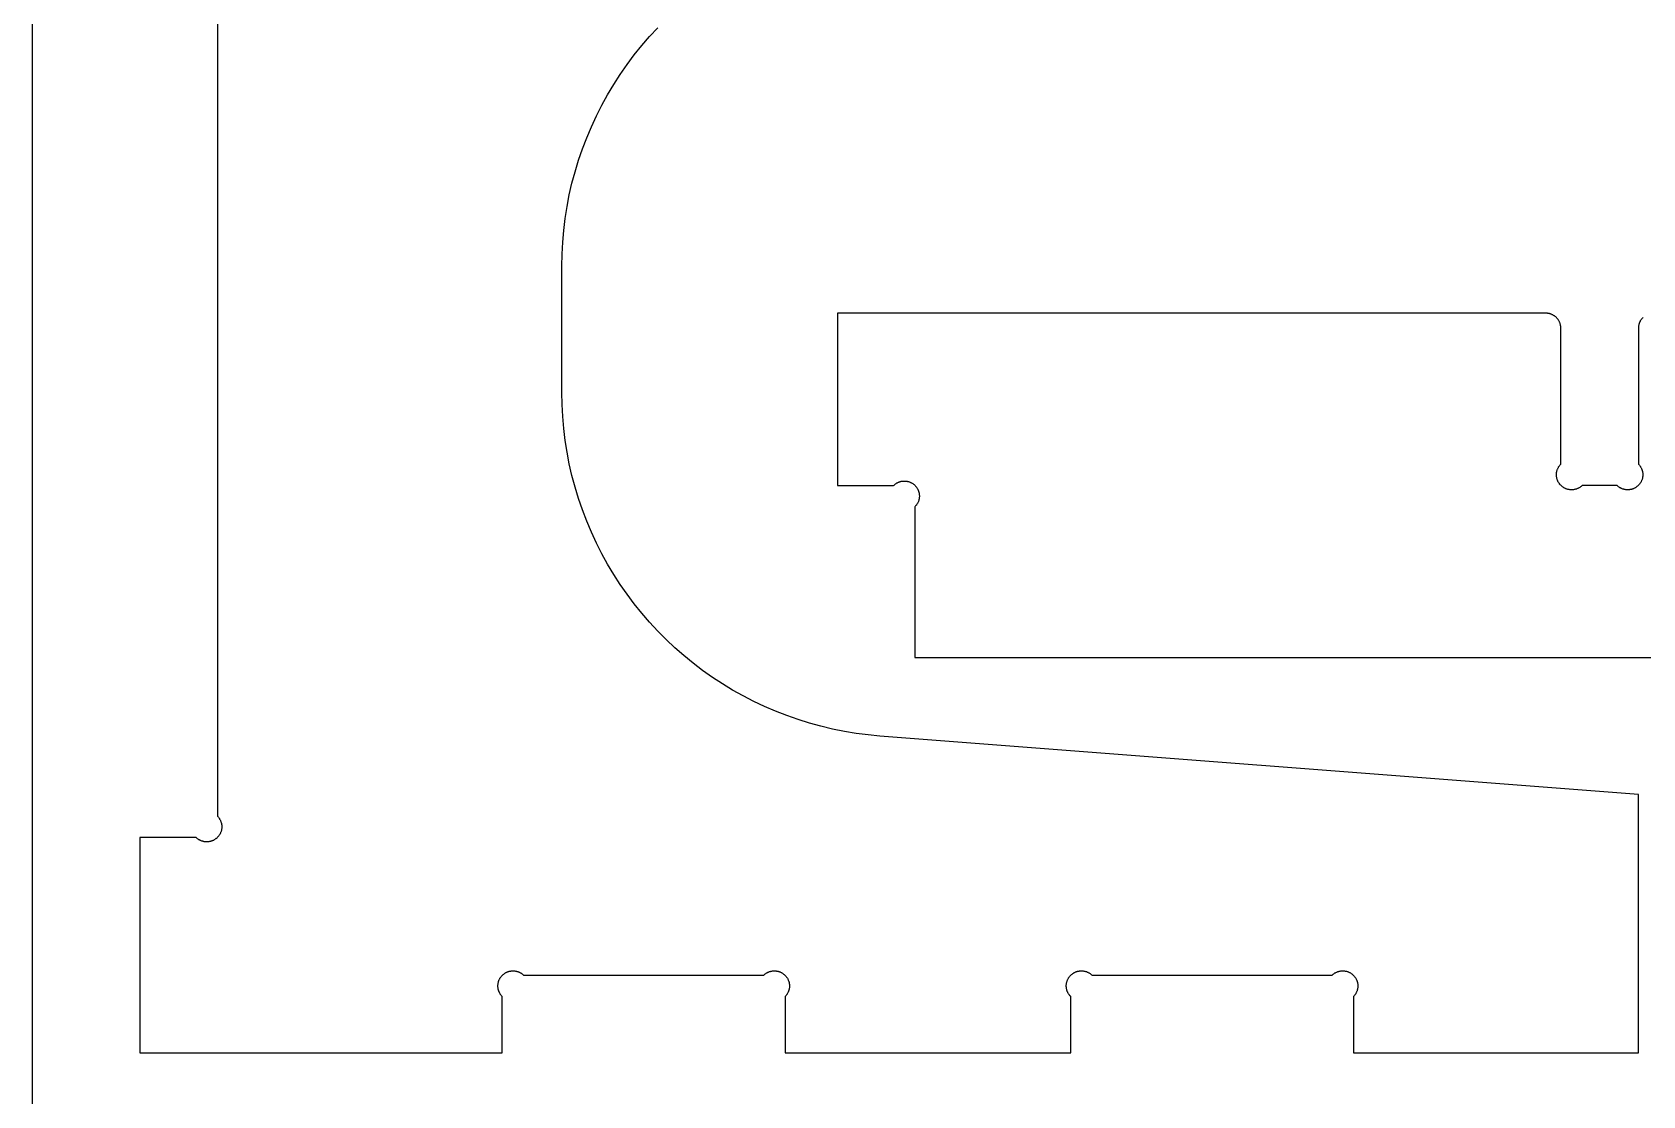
# Model space of a CAD drawing. Header units: millimetres. Extents: x 1594 to 2814, y -1671 to 729.
# Drawn here: x 1593.7 to 1967.7, y 234.4 to 481.4 of the extents above; entities that cross this region are included whole.
import ezdxf

# ---------------------------------------------------------------- set-up
doc = ezdxf.new("R2010")
doc.units = ezdxf.units.MM
doc.header["$MEASUREMENT"] = 0
doc.layers.add('CutOut', color=4, linetype='Continuous', true_color=0x00ffff)
doc.layers.add('frame', color=18, linetype='Continuous', true_color=0x000000)

msp = doc.modelspace()

# ---------------------------------------------------------------- linework, layer by layer
at = {"layer": 'CutOut'}
for p, q in [((1636.68, 525.46), (1636.68, 444.41)), ((1735.23, 478.32), (1737.05, 480.42)), ((1737.05, 480.42), (1738.93, 482.46)), ((1731.82, 473.93), (1733.49, 476.15)), ((1733.49, 476.15), (1735.23, 478.32)), ((1728.73, 469.31), (1730.23, 471.65)), ((1730.23, 471.65), (1731.82, 473.93)), ((1727.3, 466.92), (1728.73, 469.31)), ((1724.7, 462.01), (1725.96, 464.49)), ((1725.96, 464.49), (1727.3, 466.92)), ((1723.53, 459.49), (1724.7, 462.01)), ((1721.46, 454.33), (1722.45, 456.93)), ((1722.45, 456.93), (1723.53, 459.49)), ((1720.56, 451.7), (1721.46, 454.33)), ((1719.03, 446.36), (1719.75, 449.04)), ((1719.75, 449.04), (1720.56, 451.7)), ((1718.41, 443.65), (1719.03, 446.36)), ((1636.68, 444.41), (1636.68, 380.41)), ((1717.88, 440.92), (1718.41, 443.65)), ((1717.11, 435.42), (1717.45, 438.18)), ((1717.45, 438.18), (1717.88, 440.92)), ((1716.87, 432.65), (1717.11, 435.42)), ((1716.73, 429.87), (1716.87, 432.65)), ((1716.68, 427.09), (1716.73, 429.87)), ((1716.68, 397.72), (1716.68, 427.09)), ((1798.68, 416.17), (1780.68, 416.17)), ((1780.68, 416.17), (1780.68, 376.17)), ((1945.18, 416.17), (1798.68, 416.17)), ((1945.3, 416.17), (1945.18, 416.17)), ((1945.42, 416.16), (1945.3, 416.17)), ((1945.54, 416.15), (1945.42, 416.16)), ((1945.66, 416.14), (1945.54, 416.15)), ((1945.77, 416.12), (1945.66, 416.14)), ((1945.89, 416.1), (1945.77, 416.12)), ((1946.01, 416.07), (1945.89, 416.1)), ((1946.12, 416.04), (1946.01, 416.07)), ((1946.24, 416.01), (1946.12, 416.04)), ((1946.35, 415.97), (1946.24, 416.01)), ((1946.46, 415.93), (1946.35, 415.97)), ((1946.57, 415.88), (1946.46, 415.93)), ((1946.68, 415.83), (1946.57, 415.88)), ((1946.79, 415.78), (1946.68, 415.83)), ((1946.89, 415.72), (1946.79, 415.78)), ((1947, 415.66), (1946.89, 415.72)), ((1947.1, 415.6), (1947, 415.66)), ((1947.2, 415.53), (1947.1, 415.6)), ((1947.29, 415.46), (1947.2, 415.53)), ((1947.39, 415.39), (1947.29, 415.46)), ((1947.48, 415.31), (1947.39, 415.39)), ((1947.57, 415.23), (1947.48, 415.31)), ((1947.65, 415.15), (1947.57, 415.23)), ((1947.74, 415.06), (1947.65, 415.15)), ((1947.82, 414.97), (1947.74, 415.06)), ((1947.89, 414.88), (1947.82, 414.97)), ((1947.97, 414.79), (1947.89, 414.88)), ((1948.04, 414.69), (1947.97, 414.79)), ((1948.11, 414.59), (1948.04, 414.69)), ((1948.17, 414.49), (1948.11, 414.59)), ((1948.23, 414.39), (1948.17, 414.49)), ((1948.29, 414.28), (1948.23, 414.39)), ((1948.34, 414.18), (1948.29, 414.28)), ((1948.39, 414.07), (1948.34, 414.18)), ((1948.44, 413.96), (1948.39, 414.07)), ((1948.48, 413.85), (1948.44, 413.96)), ((1948.52, 413.73), (1948.48, 413.85)), ((1948.55, 413.62), (1948.52, 413.73)), ((1948.58, 413.5), (1948.55, 413.62)), ((1948.61, 413.39), (1948.58, 413.5)), ((1948.63, 413.27), (1948.61, 413.39)), ((1948.65, 413.15), (1948.63, 413.27)), ((1948.66, 413.03), (1948.65, 413.15)), ((1948.67, 412.91), (1948.66, 413.03)), ((1948.68, 412.79), (1948.67, 412.91)), ((1948.68, 412.67), (1948.68, 412.79)), ((1948.68, 381.12), (1948.68, 412.67)), ((1966.69, 412.91), (1966.68, 412.79)), ((1966.68, 412.79), (1966.68, 412.67)), ((1966.68, 412.67), (1966.68, 381.12)), ((1966.7, 413.03), (1966.69, 412.91)), ((1966.71, 413.15), (1966.7, 413.03)), ((1966.73, 413.27), (1966.71, 413.15)), ((1966.75, 413.39), (1966.73, 413.27)), ((1966.78, 413.5), (1966.75, 413.39)), ((1966.81, 413.62), (1966.78, 413.5)), ((1966.84, 413.73), (1966.81, 413.62)), ((1966.88, 413.85), (1966.84, 413.73)), ((1966.92, 413.96), (1966.88, 413.85)), ((1966.97, 414.07), (1966.92, 413.96)), ((1967.02, 414.18), (1966.97, 414.07)), ((1967.07, 414.28), (1967.02, 414.18)), ((1967.13, 414.39), (1967.07, 414.28)), ((1967.19, 414.49), (1967.13, 414.39)), ((1967.25, 414.59), (1967.19, 414.49)), ((1967.32, 414.69), (1967.25, 414.59)), ((1967.39, 414.79), (1967.32, 414.69)), ((1967.46, 414.88), (1967.39, 414.79)), ((1967.54, 414.97), (1967.46, 414.88)), ((1967.62, 415.06), (1967.54, 414.97)), ((1967.7, 415.15), (1967.62, 415.06)), ((1716.73, 394.94), (1716.68, 397.72)), ((1716.87, 392.16), (1716.73, 394.94)), ((1717.11, 389.4), (1716.87, 392.16)), ((1717.45, 386.64), (1717.11, 389.4)), ((1717.88, 383.89), (1717.45, 386.64)), ((1718.41, 381.16), (1717.88, 383.89)), ((1636.68, 380.41), (1636.68, 299.36)), ((1719.03, 378.45), (1718.41, 381.16)), ((1719.75, 375.77), (1719.03, 378.45)), ((1947.65, 378.62), (1947.66, 378.74)), ((1947.66, 378.5), (1947.65, 378.62)), ((1947.66, 378.86), (1947.67, 378.98)), ((1947.66, 378.74), (1947.66, 378.86)), ((1947.66, 378.38), (1947.66, 378.5)), ((1947.68, 378.26), (1947.66, 378.38)), ((1947.67, 378.98), (1947.68, 379.1)), ((1947.68, 379.1), (1947.7, 379.22)), ((1947.69, 378.14), (1947.68, 378.26)), ((1947.71, 378.02), (1947.69, 378.14)), ((1947.7, 379.22), (1947.72, 379.34)), ((1947.74, 377.9), (1947.71, 378.02)), ((1947.72, 379.34), (1947.75, 379.46)), ((1947.76, 377.78), (1947.74, 377.9)), ((1947.75, 379.46), (1947.78, 379.57)), ((1947.8, 377.66), (1947.76, 377.78)), ((1947.78, 379.57), (1947.81, 379.69)), ((1947.81, 379.69), (1947.85, 379.8)), ((1947.85, 379.8), (1947.89, 379.92)), ((1947.89, 379.92), (1947.94, 380.03)), ((1947.94, 380.03), (1947.99, 380.14)), ((1947.99, 380.14), (1948.04, 380.25)), ((1948.04, 380.25), (1948.1, 380.35)), ((1948.1, 380.35), (1948.16, 380.46)), ((1948.16, 380.46), (1948.22, 380.56)), ((1948.22, 380.56), (1948.29, 380.66)), ((1948.29, 380.66), (1948.36, 380.76)), ((1948.36, 380.76), (1948.44, 380.85)), ((1948.44, 380.85), (1948.51, 380.95)), ((1948.51, 380.95), (1948.6, 381.04)), ((1948.6, 381.04), (1948.68, 381.12)), ((1966.68, 381.12), (1966.76, 381.04)), ((1966.76, 381.04), (1966.84, 380.95)), ((1966.84, 380.95), (1966.92, 380.85)), ((1966.92, 380.85), (1967, 380.76)), ((1967, 380.76), (1967.07, 380.66)), ((1967.07, 380.66), (1967.14, 380.56)), ((1967.14, 380.56), (1967.2, 380.46)), ((1967.2, 380.46), (1967.26, 380.35)), ((1967.26, 380.35), (1967.32, 380.25)), ((1967.32, 380.25), (1967.37, 380.14)), ((1967.37, 380.14), (1967.42, 380.03)), ((1967.42, 380.03), (1967.47, 379.92)), ((1967.47, 379.92), (1967.51, 379.8)), ((1967.51, 379.8), (1967.55, 379.69)), ((1967.55, 379.69), (1967.58, 379.57)), ((1967.6, 377.78), (1967.56, 377.66)), ((1967.58, 379.57), (1967.61, 379.46)), ((1967.62, 377.9), (1967.6, 377.78)), ((1967.61, 379.46), (1967.64, 379.34)), ((1967.65, 378.02), (1967.62, 377.9)), ((1967.64, 379.34), (1967.66, 379.22)), ((1967.67, 378.14), (1967.65, 378.02)), ((1967.66, 379.22), (1967.68, 379.1)), ((1967.68, 378.26), (1967.67, 378.14)), ((1967.68, 379.1), (1967.69, 378.98)), ((1967.69, 378.38), (1967.68, 378.26)), ((1967.69, 378.98), (1967.7, 378.86)), ((1967.7, 378.5), (1967.69, 378.38)), ((1967.7, 378.86), (1967.7, 378.74)), ((1967.7, 378.74), (1967.7, 378.62)), ((1967.7, 378.62), (1967.7, 378.5)), ((1720.56, 373.11), (1719.75, 375.77)), ((1780.68, 376.17), (1793.73, 376.17)), ((1793.73, 376.17), (1793.82, 376.26)), ((1793.82, 376.26), (1793.91, 376.34)), ((1793.91, 376.34), (1794, 376.42)), ((1794, 376.42), (1794.09, 376.49)), ((1794.09, 376.49), (1794.19, 376.56)), ((1794.19, 376.56), (1794.29, 376.63)), ((1794.29, 376.63), (1794.39, 376.69)), ((1794.39, 376.69), (1794.5, 376.75)), ((1794.5, 376.75), (1794.6, 376.81)), ((1794.6, 376.81), (1794.71, 376.86)), ((1794.71, 376.86), (1794.82, 376.91)), ((1794.82, 376.91), (1794.94, 376.96)), ((1794.94, 376.96), (1795.05, 377)), ((1795.05, 377), (1795.16, 377.04)), ((1795.16, 377.04), (1795.28, 377.07)), ((1795.28, 377.07), (1795.4, 377.1)), ((1795.4, 377.1), (1795.51, 377.13)), ((1795.51, 377.13), (1795.63, 377.15)), ((1795.63, 377.15), (1795.75, 377.17)), ((1795.75, 377.17), (1795.87, 377.18)), ((1795.87, 377.18), (1795.99, 377.19)), ((1795.99, 377.19), (1796.11, 377.2)), ((1796.11, 377.2), (1796.23, 377.2)), ((1796.23, 377.2), (1796.36, 377.19)), ((1796.36, 377.19), (1796.48, 377.19)), ((1796.48, 377.19), (1796.6, 377.18)), ((1796.6, 377.18), (1796.72, 377.16)), ((1796.72, 377.16), (1796.84, 377.14)), ((1796.84, 377.14), (1796.95, 377.12)), ((1796.95, 377.12), (1797.07, 377.09)), ((1797.07, 377.09), (1797.19, 377.06)), ((1797.19, 377.06), (1797.3, 377.02)), ((1797.3, 377.02), (1797.42, 376.98)), ((1797.42, 376.98), (1797.53, 376.94)), ((1797.53, 376.94), (1797.64, 376.89)), ((1797.64, 376.89), (1797.75, 376.84)), ((1797.75, 376.84), (1797.86, 376.78)), ((1797.86, 376.78), (1797.96, 376.72)), ((1797.96, 376.72), (1798.07, 376.66)), ((1798.07, 376.66), (1798.17, 376.6)), ((1798.17, 376.6), (1798.27, 376.53)), ((1798.27, 376.53), (1798.36, 376.45)), ((1798.36, 376.45), (1798.46, 376.38)), ((1798.46, 376.38), (1798.55, 376.3)), ((1798.55, 376.3), (1798.64, 376.22)), ((1798.64, 376.22), (1798.72, 376.13)), ((1798.72, 376.13), (1798.8, 376.04)), ((1798.8, 376.04), (1798.88, 375.95)), ((1798.88, 375.95), (1798.96, 375.86)), ((1798.96, 375.86), (1799.03, 375.76)), ((1799.03, 375.76), (1799.1, 375.66)), ((1799.1, 375.66), (1799.17, 375.56)), ((1799.17, 375.56), (1799.23, 375.46)), ((1799.23, 375.46), (1799.29, 375.35)), ((1799.29, 375.35), (1799.34, 375.24)), ((1799.34, 375.24), (1799.4, 375.13)), ((1799.4, 375.13), (1799.44, 375.02)), ((1799.44, 375.02), (1799.49, 374.91)), ((1799.49, 374.91), (1799.53, 374.8)), ((1799.53, 374.8), (1799.56, 374.68)), ((1799.56, 374.68), (1799.6, 374.56)), ((1799.6, 374.56), (1799.62, 374.45)), ((1799.62, 374.45), (1799.65, 374.33)), ((1799.65, 374.33), (1799.67, 374.21)), ((1799.67, 374.21), (1799.68, 374.09)), ((1799.68, 374.09), (1799.69, 373.97)), ((1947.83, 377.55), (1947.8, 377.66)), ((1947.87, 377.43), (1947.83, 377.55)), ((1947.91, 377.32), (1947.87, 377.43)), ((1947.96, 377.21), (1947.91, 377.32)), ((1948.01, 377.1), (1947.96, 377.21)), ((1948.07, 376.99), (1948.01, 377.1)), ((1948.13, 376.89), (1948.07, 376.99)), ((1948.19, 376.79), (1948.13, 376.89)), ((1948.26, 376.68), (1948.19, 376.79)), ((1948.33, 376.59), (1948.26, 376.68)), ((1948.4, 376.49), (1948.33, 376.59)), ((1948.48, 376.4), (1948.4, 376.49)), ((1948.55, 376.3), (1948.48, 376.4)), ((1948.64, 376.22), (1948.55, 376.3)), ((1948.72, 376.13), (1948.64, 376.22)), ((1948.81, 376.05), (1948.72, 376.13)), ((1948.9, 375.97), (1948.81, 376.05)), ((1949, 375.89), (1948.9, 375.97)), ((1949.09, 375.82), (1949, 375.89)), ((1949.19, 375.75), (1949.09, 375.82)), ((1949.29, 375.68), (1949.19, 375.75)), ((1949.4, 375.62), (1949.29, 375.68)), ((1949.5, 375.56), (1949.4, 375.62)), ((1949.61, 375.51), (1949.5, 375.56)), ((1949.72, 375.46), (1949.61, 375.51)), ((1949.83, 375.41), (1949.72, 375.46)), ((1949.94, 375.36), (1949.83, 375.41)), ((1950.06, 375.32), (1949.94, 375.36)), ((1950.17, 375.29), (1950.06, 375.32)), ((1950.29, 375.26), (1950.17, 375.29)), ((1950.4, 375.23), (1950.29, 375.26)), ((1950.52, 375.21), (1950.4, 375.23)), ((1950.64, 375.19), (1950.52, 375.21)), ((1950.76, 375.17), (1950.64, 375.19)), ((1950.88, 375.16), (1950.76, 375.17)), ((1951, 375.15), (1950.88, 375.16)), ((1951.12, 375.15), (1951, 375.15)), ((1951.24, 375.15), (1951.12, 375.15)), ((1951.37, 375.15), (1951.24, 375.15)), ((1951.49, 375.16), (1951.37, 375.15)), ((1951.61, 375.18), (1951.49, 375.16)), ((1951.73, 375.19), (1951.61, 375.18)), ((1951.84, 375.22), (1951.73, 375.19)), ((1951.96, 375.24), (1951.84, 375.22)), ((1952.08, 375.27), (1951.96, 375.24)), ((1952.2, 375.31), (1952.08, 375.27)), ((1952.31, 375.34), (1952.2, 375.31)), ((1952.42, 375.39), (1952.31, 375.34)), ((1952.54, 375.43), (1952.42, 375.39)), ((1952.65, 375.48), (1952.54, 375.43)), ((1952.75, 375.53), (1952.65, 375.48)), ((1952.86, 375.59), (1952.75, 375.53)), ((1952.96, 375.65), (1952.86, 375.59)), ((1953.07, 375.72), (1952.96, 375.65)), ((1953.17, 375.78), (1953.07, 375.72)), ((1953.26, 375.86), (1953.17, 375.78)), ((1953.36, 375.93), (1953.26, 375.86)), ((1953.45, 376.01), (1953.36, 375.93)), ((1953.54, 376.09), (1953.45, 376.01)), ((1953.63, 376.17), (1953.54, 376.09)), ((1961.73, 376.17), (1953.63, 376.17)), ((1961.82, 376.09), (1961.73, 376.17)), ((1961.91, 376.01), (1961.82, 376.09)), ((1962, 375.93), (1961.91, 376.01)), ((1962.09, 375.86), (1962, 375.93)), ((1962.19, 375.78), (1962.09, 375.86)), ((1962.29, 375.72), (1962.19, 375.78)), ((1962.39, 375.65), (1962.29, 375.72)), ((1962.5, 375.59), (1962.39, 375.65)), ((1962.6, 375.53), (1962.5, 375.59)), ((1962.71, 375.48), (1962.6, 375.53)), ((1962.82, 375.43), (1962.71, 375.48)), ((1962.94, 375.39), (1962.82, 375.43)), ((1963.05, 375.34), (1962.94, 375.39)), ((1963.16, 375.31), (1963.05, 375.34)), ((1963.28, 375.27), (1963.16, 375.31)), ((1963.4, 375.24), (1963.28, 375.27)), ((1963.51, 375.22), (1963.4, 375.24)), ((1963.63, 375.19), (1963.51, 375.22)), ((1963.75, 375.18), (1963.63, 375.19)), ((1963.87, 375.16), (1963.75, 375.18)), ((1963.99, 375.15), (1963.87, 375.16)), ((1964.11, 375.15), (1963.99, 375.15)), ((1964.23, 375.15), (1964.11, 375.15)), ((1964.36, 375.15), (1964.23, 375.15)), ((1964.48, 375.16), (1964.36, 375.15)), ((1964.6, 375.17), (1964.48, 375.16)), ((1964.72, 375.19), (1964.6, 375.17)), ((1964.84, 375.21), (1964.72, 375.19)), ((1964.95, 375.23), (1964.84, 375.21)), ((1965.07, 375.26), (1964.95, 375.23)), ((1965.19, 375.29), (1965.07, 375.26)), ((1965.3, 375.32), (1965.19, 375.29)), ((1965.42, 375.36), (1965.3, 375.32)), ((1965.53, 375.41), (1965.42, 375.36)), ((1965.64, 375.46), (1965.53, 375.41)), ((1965.75, 375.51), (1965.64, 375.46)), ((1965.86, 375.56), (1965.75, 375.51)), ((1965.96, 375.62), (1965.86, 375.56)), ((1966.07, 375.68), (1965.96, 375.62)), ((1966.17, 375.75), (1966.07, 375.68)), ((1966.27, 375.82), (1966.17, 375.75)), ((1966.36, 375.89), (1966.27, 375.82)), ((1966.46, 375.97), (1966.36, 375.89)), ((1966.55, 376.05), (1966.46, 375.97)), ((1966.64, 376.13), (1966.55, 376.05)), ((1966.72, 376.22), (1966.64, 376.13)), ((1966.8, 376.3), (1966.72, 376.22)), ((1966.88, 376.4), (1966.8, 376.3)), ((1966.96, 376.49), (1966.88, 376.4)), ((1967.03, 376.59), (1966.96, 376.49)), ((1967.1, 376.68), (1967.03, 376.59)), ((1967.17, 376.79), (1967.1, 376.68)), ((1967.23, 376.89), (1967.17, 376.79)), ((1967.29, 376.99), (1967.23, 376.89)), ((1967.34, 377.1), (1967.29, 376.99)), ((1967.4, 377.21), (1967.34, 377.1)), ((1967.44, 377.32), (1967.4, 377.21)), ((1967.49, 377.43), (1967.44, 377.32)), ((1967.53, 377.55), (1967.49, 377.43)), ((1967.56, 377.66), (1967.53, 377.55)), ((1721.46, 370.48), (1720.56, 373.11)), ((1722.45, 367.88), (1721.46, 370.48)), ((1798.76, 371.31), (1798.68, 371.22)), ((1798.68, 371.22), (1798.68, 336.17)), ((1798.84, 371.4), (1798.76, 371.31)), ((1798.92, 371.49), (1798.84, 371.4)), ((1799, 371.59), (1798.92, 371.49)), ((1799.07, 371.69), (1799, 371.59)), ((1799.14, 371.79), (1799.07, 371.69)), ((1799.2, 371.89), (1799.14, 371.79)), ((1799.26, 371.99), (1799.2, 371.89)), ((1799.32, 372.1), (1799.26, 371.99)), ((1799.37, 372.21), (1799.32, 372.1)), ((1799.42, 372.32), (1799.37, 372.21)), ((1799.47, 372.43), (1799.42, 372.32)), ((1799.51, 372.54), (1799.47, 372.43)), ((1799.55, 372.66), (1799.51, 372.54)), ((1799.58, 372.77), (1799.55, 372.66)), ((1799.61, 372.89), (1799.58, 372.77)), ((1799.64, 373.01), (1799.61, 372.89)), ((1799.66, 373.13), (1799.64, 373.01)), ((1799.68, 373.25), (1799.66, 373.13)), ((1799.69, 373.37), (1799.68, 373.25)), ((1799.69, 373.97), (1799.7, 373.85)), ((1799.7, 373.49), (1799.69, 373.37)), ((1799.7, 373.85), (1799.7, 373.73)), ((1799.7, 373.73), (1799.7, 373.61)), ((1799.7, 373.61), (1799.7, 373.49)), ((1723.53, 365.32), (1722.45, 367.88)), ((1724.7, 362.8), (1723.53, 365.32)), ((1725.96, 360.32), (1724.7, 362.8)), ((1727.3, 357.89), (1725.96, 360.32)), ((1728.73, 355.5), (1727.3, 357.89)), ((1730.23, 353.17), (1728.73, 355.5)), ((1731.82, 350.89), (1730.23, 353.17)), ((1733.49, 348.66), (1731.82, 350.89)), ((1735.23, 346.5), (1733.49, 348.66)), ((1737.05, 344.39), (1735.23, 346.5)), ((1738.93, 342.35), (1737.05, 344.39)), ((1740.89, 340.38), (1738.93, 342.35)), ((1742.92, 338.48), (1740.89, 340.38)), ((1745.01, 336.64), (1742.92, 338.48)), ((1747.16, 334.89), (1745.01, 336.64)), ((1749.37, 333.2), (1747.16, 334.89)), ((1751.64, 331.6), (1749.37, 333.2)), ((1798.68, 336.17), (1945.18, 336.17)), ((1945.18, 336.17), (1970.18, 336.17)), ((1753.97, 330.08), (1751.64, 331.6)), ((1756.34, 328.63), (1753.97, 330.08)), ((1758.77, 327.27), (1756.34, 328.63)), ((1761.24, 326), (1758.77, 327.27)), ((1763.75, 324.81), (1761.24, 326)), ((1766.3, 323.71), (1763.75, 324.81)), ((1768.89, 322.7), (1766.3, 323.71)), ((1771.52, 321.78), (1768.89, 322.7)), ((1774.17, 320.95), (1771.52, 321.78)), ((1776.85, 320.22), (1774.17, 320.95)), ((1779.55, 319.57), (1776.85, 320.22)), ((1782.28, 319.03), (1779.55, 319.57)), ((1785.02, 318.57), (1782.28, 319.03)), ((1787.78, 318.22), (1785.02, 318.57)), ((1790.54, 317.96), (1787.78, 318.22)), ((1966.68, 304.41), (1790.54, 317.96)), ((1966.68, 244.41), (1966.68, 304.41)), ((1636.68, 299.36), (1636.76, 299.27)), ((1636.76, 299.27), (1636.84, 299.18)), ((1636.84, 299.18), (1636.92, 299.09)), ((1636.92, 299.09), (1637, 298.99)), ((1637, 298.99), (1637.07, 298.89)), ((1637.07, 298.89), (1637.14, 298.79)), ((1637.14, 298.79), (1637.2, 298.69)), ((1637.2, 298.69), (1637.26, 298.59)), ((1637.26, 298.59), (1637.32, 298.48)), ((1637.32, 298.48), (1637.37, 298.37)), ((1637.37, 298.37), (1637.42, 298.26)), ((1637.44, 295.56), (1637.4, 295.44)), ((1637.42, 298.26), (1637.47, 298.15)), ((1637.49, 295.67), (1637.44, 295.56)), ((1637.47, 298.15), (1637.51, 298.04)), ((1637.53, 295.78), (1637.49, 295.67)), ((1637.51, 298.04), (1637.55, 297.92)), ((1637.56, 295.9), (1637.53, 295.78)), ((1637.55, 297.92), (1637.58, 297.81)), ((1637.6, 296.01), (1637.56, 295.9)), ((1637.58, 297.81), (1637.61, 297.69)), ((1637.62, 296.13), (1637.6, 296.01)), ((1637.61, 297.69), (1637.64, 297.57)), ((1637.65, 296.25), (1637.62, 296.13)), ((1637.64, 297.57), (1637.66, 297.45)), ((1637.67, 296.37), (1637.65, 296.25)), ((1637.66, 297.45), (1637.68, 297.33)), ((1637.68, 296.49), (1637.67, 296.37)), ((1637.68, 297.33), (1637.69, 297.21)), ((1637.69, 296.61), (1637.68, 296.49)), ((1637.69, 297.21), (1637.7, 297.09)), ((1637.7, 296.73), (1637.69, 296.61)), ((1637.7, 297.09), (1637.7, 296.97)), ((1637.7, 296.97), (1637.7, 296.85)), ((1637.7, 296.85), (1637.7, 296.73)), ((1631.73, 294.41), (1618.68, 294.41)), ((1618.68, 294.41), (1618.68, 244.41)), ((1631.82, 294.32), (1631.73, 294.41)), ((1631.91, 294.24), (1631.82, 294.32)), ((1632, 294.16), (1631.91, 294.24)), ((1632.09, 294.09), (1632, 294.16)), ((1632.19, 294.02), (1632.09, 294.09)), ((1632.29, 293.95), (1632.19, 294.02)), ((1632.39, 293.89), (1632.29, 293.95)), ((1632.5, 293.83), (1632.39, 293.89)), ((1632.6, 293.77), (1632.5, 293.83)), ((1632.71, 293.71), (1632.6, 293.77)), ((1632.82, 293.67), (1632.71, 293.71)), ((1632.94, 293.62), (1632.82, 293.67)), ((1633.05, 293.58), (1632.94, 293.62)), ((1633.16, 293.54), (1633.05, 293.58)), ((1633.28, 293.51), (1633.16, 293.54)), ((1633.4, 293.48), (1633.28, 293.51)), ((1633.51, 293.45), (1633.4, 293.48)), ((1633.63, 293.43), (1633.51, 293.45)), ((1633.75, 293.41), (1633.63, 293.43)), ((1633.87, 293.4), (1633.75, 293.41)), ((1633.99, 293.39), (1633.87, 293.4)), ((1634.11, 293.38), (1633.99, 293.39)), ((1634.23, 293.38), (1634.11, 293.38)), ((1634.36, 293.38), (1634.23, 293.38)), ((1634.48, 293.39), (1634.36, 293.38)), ((1634.6, 293.4), (1634.48, 293.39)), ((1634.72, 293.42), (1634.6, 293.4)), ((1634.84, 293.44), (1634.72, 293.42)), ((1634.95, 293.46), (1634.84, 293.44)), ((1635.07, 293.49), (1634.95, 293.46)), ((1635.19, 293.52), (1635.07, 293.49)), ((1635.3, 293.56), (1635.19, 293.52)), ((1635.42, 293.6), (1635.3, 293.56)), ((1635.53, 293.64), (1635.42, 293.6)), ((1635.64, 293.69), (1635.53, 293.64)), ((1635.75, 293.74), (1635.64, 293.69)), ((1635.86, 293.8), (1635.75, 293.74)), ((1635.96, 293.86), (1635.86, 293.8)), ((1636.07, 293.92), (1635.96, 293.86)), ((1636.17, 293.98), (1636.07, 293.92)), ((1636.27, 294.05), (1636.17, 293.98)), ((1636.36, 294.13), (1636.27, 294.05)), ((1636.46, 294.2), (1636.36, 294.13)), ((1636.55, 294.28), (1636.46, 294.2)), ((1636.64, 294.36), (1636.55, 294.28)), ((1636.72, 294.45), (1636.64, 294.36)), ((1636.8, 294.54), (1636.72, 294.45)), ((1636.88, 294.63), (1636.8, 294.54)), ((1636.96, 294.72), (1636.88, 294.63)), ((1637.03, 294.82), (1636.96, 294.72)), ((1637.1, 294.92), (1637.03, 294.82)), ((1637.17, 295.02), (1637.1, 294.92)), ((1637.23, 295.12), (1637.17, 295.02)), ((1637.29, 295.23), (1637.23, 295.12)), ((1637.34, 295.34), (1637.29, 295.23)), ((1637.4, 295.44), (1637.34, 295.34)), ((1702.36, 261.79), (1702.43, 261.89)), ((1702.43, 261.89), (1702.5, 261.99)), ((1702.5, 261.99), (1702.57, 262.09)), ((1702.57, 262.09), (1702.65, 262.18)), ((1702.65, 262.18), (1702.72, 262.27)), ((1702.72, 262.27), (1702.81, 262.36)), ((1702.81, 262.36), (1702.89, 262.45)), ((1702.89, 262.45), (1702.98, 262.53)), ((1702.98, 262.53), (1703.07, 262.61)), ((1703.07, 262.61), (1703.17, 262.69)), ((1703.17, 262.69), (1703.26, 262.76)), ((1703.26, 262.76), (1703.36, 262.83)), ((1703.36, 262.83), (1703.46, 262.89)), ((1703.46, 262.89), (1703.57, 262.96)), ((1703.57, 262.96), (1703.67, 263.02)), ((1703.67, 263.02), (1703.78, 263.07)), ((1703.78, 263.07), (1703.89, 263.12)), ((1703.89, 263.12), (1704, 263.17)), ((1704, 263.17), (1704.11, 263.21)), ((1704.11, 263.21), (1704.23, 263.25)), ((1704.23, 263.25), (1704.34, 263.29)), ((1704.34, 263.29), (1704.46, 263.32)), ((1704.46, 263.32), (1704.57, 263.35)), ((1704.57, 263.35), (1704.69, 263.37)), ((1704.69, 263.37), (1704.81, 263.39)), ((1704.81, 263.39), (1704.93, 263.41)), ((1704.93, 263.41), (1705.05, 263.42)), ((1705.05, 263.42), (1705.17, 263.43)), ((1705.17, 263.43), (1705.29, 263.43)), ((1705.29, 263.43), (1705.41, 263.43)), ((1705.41, 263.43), (1705.54, 263.43)), ((1705.54, 263.43), (1705.66, 263.42)), ((1705.66, 263.42), (1705.78, 263.4)), ((1705.78, 263.4), (1705.9, 263.38)), ((1705.9, 263.38), (1706.01, 263.36)), ((1706.01, 263.36), (1706.13, 263.34)), ((1706.13, 263.34), (1706.25, 263.31)), ((1706.25, 263.31), (1706.37, 263.27)), ((1706.37, 263.27), (1706.48, 263.24)), ((1706.48, 263.24), (1706.59, 263.19)), ((1706.59, 263.19), (1706.71, 263.15)), ((1706.71, 263.15), (1706.82, 263.1)), ((1706.82, 263.1), (1706.92, 263.04)), ((1706.92, 263.04), (1707.03, 262.99)), ((1707.03, 262.99), (1707.13, 262.93)), ((1707.13, 262.93), (1707.24, 262.86)), ((1707.24, 262.86), (1707.34, 262.79)), ((1707.34, 262.79), (1707.43, 262.72)), ((1707.43, 262.72), (1707.53, 262.65)), ((1707.53, 262.65), (1707.62, 262.57)), ((1707.62, 262.57), (1707.71, 262.49)), ((1707.71, 262.49), (1707.8, 262.41)), ((1707.8, 262.41), (1763.56, 262.41)), ((1763.56, 262.41), (1763.65, 262.49)), ((1763.65, 262.49), (1763.74, 262.57)), ((1763.74, 262.57), (1763.83, 262.65)), ((1763.83, 262.65), (1763.92, 262.72)), ((1763.92, 262.72), (1764.02, 262.79)), ((1764.02, 262.79), (1764.12, 262.86)), ((1764.12, 262.86), (1764.22, 262.93)), ((1764.22, 262.93), (1764.33, 262.99)), ((1764.33, 262.99), (1764.43, 263.04)), ((1764.43, 263.04), (1764.54, 263.1)), ((1764.54, 263.1), (1764.65, 263.15)), ((1764.65, 263.15), (1764.77, 263.19)), ((1764.77, 263.19), (1764.88, 263.24)), ((1764.88, 263.24), (1764.99, 263.27)), ((1764.99, 263.27), (1765.11, 263.31)), ((1765.11, 263.31), (1765.23, 263.34)), ((1765.23, 263.34), (1765.34, 263.36)), ((1765.34, 263.36), (1765.46, 263.38)), ((1765.46, 263.38), (1765.58, 263.4)), ((1765.58, 263.4), (1765.7, 263.42)), ((1765.7, 263.42), (1765.82, 263.43)), ((1765.82, 263.43), (1765.94, 263.43)), ((1765.94, 263.43), (1766.06, 263.43)), ((1766.06, 263.43), (1766.19, 263.43)), ((1766.19, 263.43), (1766.31, 263.42)), ((1766.31, 263.42), (1766.43, 263.41)), ((1766.43, 263.41), (1766.55, 263.39)), ((1766.55, 263.39), (1766.67, 263.37)), ((1766.67, 263.37), (1766.78, 263.35)), ((1766.78, 263.35), (1766.9, 263.32)), ((1766.9, 263.32), (1767.02, 263.29)), ((1767.02, 263.29), (1767.13, 263.25)), ((1767.13, 263.25), (1767.25, 263.21)), ((1767.25, 263.21), (1767.36, 263.17)), ((1767.36, 263.17), (1767.47, 263.12)), ((1767.47, 263.12), (1767.58, 263.07)), ((1767.58, 263.07), (1767.69, 263.02)), ((1767.69, 263.02), (1767.79, 262.96)), ((1767.79, 262.96), (1767.9, 262.89)), ((1767.9, 262.89), (1768, 262.83)), ((1768, 262.83), (1768.1, 262.76)), ((1768.1, 262.76), (1768.19, 262.69)), ((1768.19, 262.69), (1768.29, 262.61)), ((1768.29, 262.61), (1768.38, 262.53)), ((1768.38, 262.53), (1768.47, 262.45)), ((1768.47, 262.45), (1768.55, 262.36)), ((1768.55, 262.36), (1768.63, 262.27)), ((1768.63, 262.27), (1768.71, 262.18)), ((1768.71, 262.18), (1768.79, 262.09)), ((1768.79, 262.09), (1768.86, 261.99)), ((1768.86, 261.99), (1768.93, 261.89)), ((1768.93, 261.89), (1769, 261.79)), ((1834.36, 261.79), (1834.43, 261.89)), ((1834.43, 261.89), (1834.5, 261.99)), ((1834.5, 261.99), (1834.57, 262.09)), ((1834.57, 262.09), (1834.65, 262.18)), ((1834.65, 262.18), (1834.72, 262.27)), ((1834.72, 262.27), (1834.81, 262.36)), ((1834.81, 262.36), (1834.89, 262.45)), ((1834.89, 262.45), (1834.98, 262.53)), ((1834.98, 262.53), (1835.07, 262.61)), ((1835.07, 262.61), (1835.17, 262.69)), ((1835.17, 262.69), (1835.26, 262.76)), ((1835.26, 262.76), (1835.36, 262.83)), ((1835.36, 262.83), (1835.46, 262.89)), ((1835.46, 262.89), (1835.57, 262.96)), ((1835.57, 262.96), (1835.67, 263.02)), ((1835.67, 263.02), (1835.78, 263.07)), ((1835.78, 263.07), (1835.89, 263.12)), ((1835.89, 263.12), (1836, 263.17)), ((1836, 263.17), (1836.11, 263.21)), ((1836.11, 263.21), (1836.23, 263.25)), ((1836.23, 263.25), (1836.34, 263.29)), ((1836.34, 263.29), (1836.46, 263.32)), ((1836.46, 263.32), (1836.57, 263.35)), ((1836.57, 263.35), (1836.69, 263.37)), ((1836.69, 263.37), (1836.81, 263.39)), ((1836.81, 263.39), (1836.93, 263.41)), ((1836.93, 263.41), (1837.05, 263.42)), ((1837.05, 263.42), (1837.17, 263.43)), ((1837.17, 263.43), (1837.29, 263.43)), ((1837.29, 263.43), (1837.41, 263.43)), ((1837.41, 263.43), (1837.54, 263.43)), ((1837.54, 263.43), (1837.66, 263.42)), ((1837.66, 263.42), (1837.78, 263.4)), ((1837.78, 263.4), (1837.9, 263.38)), ((1837.9, 263.38), (1838.01, 263.36)), ((1838.01, 263.36), (1838.13, 263.34)), ((1838.13, 263.34), (1838.25, 263.31)), ((1838.25, 263.31), (1838.37, 263.27)), ((1838.37, 263.27), (1838.48, 263.24)), ((1838.48, 263.24), (1838.59, 263.19)), ((1838.59, 263.19), (1838.71, 263.15)), ((1838.71, 263.15), (1838.82, 263.1)), ((1838.82, 263.1), (1838.92, 263.04)), ((1838.92, 263.04), (1839.03, 262.99)), ((1839.03, 262.99), (1839.13, 262.93)), ((1839.13, 262.93), (1839.24, 262.86)), ((1839.24, 262.86), (1839.34, 262.79)), ((1839.34, 262.79), (1839.43, 262.72)), ((1839.43, 262.72), (1839.53, 262.65)), ((1839.53, 262.65), (1839.62, 262.57)), ((1839.62, 262.57), (1839.71, 262.49)), ((1839.71, 262.49), (1839.8, 262.41)), ((1839.8, 262.41), (1895.56, 262.41)), ((1895.56, 262.41), (1895.65, 262.49)), ((1895.65, 262.49), (1895.74, 262.57)), ((1895.74, 262.57), (1895.83, 262.65)), ((1895.83, 262.65), (1895.92, 262.72)), ((1895.92, 262.72), (1896.02, 262.79)), ((1896.02, 262.79), (1896.12, 262.86)), ((1896.12, 262.86), (1896.22, 262.93)), ((1896.22, 262.93), (1896.33, 262.99)), ((1896.33, 262.99), (1896.43, 263.04)), ((1896.43, 263.04), (1896.54, 263.1)), ((1896.54, 263.1), (1896.65, 263.15)), ((1896.65, 263.15), (1896.77, 263.19)), ((1896.77, 263.19), (1896.88, 263.24)), ((1896.88, 263.24), (1896.99, 263.27)), ((1896.99, 263.27), (1897.11, 263.31)), ((1897.11, 263.31), (1897.23, 263.34)), ((1897.23, 263.34), (1897.34, 263.36)), ((1897.34, 263.36), (1897.46, 263.38)), ((1897.46, 263.38), (1897.58, 263.4)), ((1897.58, 263.4), (1897.7, 263.42)), ((1897.7, 263.42), (1897.82, 263.43)), ((1897.82, 263.43), (1897.94, 263.43)), ((1897.94, 263.43), (1898.06, 263.43)), ((1898.06, 263.43), (1898.19, 263.43)), ((1898.19, 263.43), (1898.31, 263.42)), ((1898.31, 263.42), (1898.43, 263.41)), ((1898.43, 263.41), (1898.55, 263.39)), ((1898.55, 263.39), (1898.67, 263.37)), ((1898.67, 263.37), (1898.78, 263.35)), ((1898.78, 263.35), (1898.9, 263.32)), ((1898.9, 263.32), (1899.02, 263.29)), ((1899.02, 263.29), (1899.13, 263.25)), ((1899.13, 263.25), (1899.25, 263.21)), ((1899.25, 263.21), (1899.36, 263.17)), ((1899.36, 263.17), (1899.47, 263.12)), ((1899.47, 263.12), (1899.58, 263.07)), ((1899.58, 263.07), (1899.69, 263.02)), ((1899.69, 263.02), (1899.79, 262.96)), ((1899.79, 262.96), (1899.9, 262.89)), ((1899.9, 262.89), (1900, 262.83)), ((1900, 262.83), (1900.1, 262.76)), ((1900.1, 262.76), (1900.19, 262.69)), ((1900.19, 262.69), (1900.29, 262.61)), ((1900.29, 262.61), (1900.38, 262.53)), ((1900.38, 262.53), (1900.47, 262.45)), ((1900.47, 262.45), (1900.55, 262.36)), ((1900.55, 262.36), (1900.63, 262.27)), ((1900.63, 262.27), (1900.71, 262.18)), ((1900.71, 262.18), (1900.79, 262.09)), ((1900.79, 262.09), (1900.86, 261.99)), ((1900.86, 261.99), (1900.93, 261.89)), ((1900.93, 261.89), (1901, 261.79)), ((1701.82, 259.96), (1701.83, 260.08)), ((1701.83, 259.84), (1701.82, 259.96)), ((1701.83, 260.2), (1701.85, 260.32)), ((1701.83, 260.08), (1701.83, 260.2)), ((1701.83, 259.72), (1701.83, 259.84)), ((1701.84, 259.6), (1701.83, 259.72)), ((1701.85, 259.48), (1701.84, 259.6)), ((1701.85, 260.32), (1701.86, 260.44)), ((1701.87, 259.36), (1701.85, 259.48)), ((1701.86, 260.44), (1701.88, 260.56)), ((1701.89, 259.24), (1701.87, 259.36)), ((1701.88, 260.56), (1701.91, 260.68)), ((1701.92, 259.12), (1701.89, 259.24)), ((1701.91, 260.68), (1701.93, 260.8)), ((1701.95, 259.01), (1701.92, 259.12)), ((1701.93, 260.8), (1701.97, 260.91)), ((1701.98, 258.89), (1701.95, 259.01)), ((1701.97, 260.91), (1702, 261.03)), ((1702.02, 258.78), (1701.98, 258.89)), ((1702, 261.03), (1702.04, 261.14)), ((1702.06, 258.66), (1702.02, 258.78)), ((1702.04, 261.14), (1702.08, 261.26)), ((1702.11, 258.55), (1702.06, 258.66)), ((1702.08, 261.26), (1702.13, 261.37)), ((1702.16, 258.44), (1702.11, 258.55)), ((1702.13, 261.37), (1702.18, 261.48)), ((1702.21, 258.33), (1702.16, 258.44)), ((1702.18, 261.48), (1702.24, 261.58)), ((1702.27, 258.23), (1702.21, 258.33)), ((1702.24, 261.58), (1702.3, 261.69)), ((1702.33, 258.12), (1702.27, 258.23)), ((1702.3, 261.69), (1702.36, 261.79)), ((1702.39, 258.02), (1702.33, 258.12)), ((1769.03, 258.12), (1768.97, 258.02)), ((1769, 261.79), (1769.06, 261.69)), ((1769.09, 258.23), (1769.03, 258.12)), ((1769.06, 261.69), (1769.12, 261.58)), ((1769.15, 258.33), (1769.09, 258.23)), ((1769.12, 261.58), (1769.17, 261.48)), ((1769.2, 258.44), (1769.15, 258.33)), ((1769.17, 261.48), (1769.23, 261.37)), ((1769.25, 258.55), (1769.2, 258.44)), ((1769.23, 261.37), (1769.27, 261.26)), ((1769.3, 258.66), (1769.25, 258.55)), ((1769.27, 261.26), (1769.32, 261.14)), ((1769.34, 258.78), (1769.3, 258.66)), ((1769.32, 261.14), (1769.36, 261.03)), ((1769.38, 258.89), (1769.34, 258.78)), ((1769.36, 261.03), (1769.39, 260.91)), ((1769.41, 259.01), (1769.38, 258.89)), ((1769.39, 260.91), (1769.43, 260.8)), ((1769.44, 259.12), (1769.41, 259.01)), ((1769.43, 260.8), (1769.45, 260.68)), ((1769.47, 259.24), (1769.44, 259.12)), ((1769.45, 260.68), (1769.48, 260.56)), ((1769.49, 259.36), (1769.47, 259.24)), ((1769.48, 260.56), (1769.5, 260.44)), ((1769.51, 259.48), (1769.49, 259.36)), ((1769.5, 260.44), (1769.51, 260.32)), ((1769.51, 260.32), (1769.52, 260.2)), ((1769.52, 259.6), (1769.51, 259.48)), ((1769.52, 260.2), (1769.53, 260.08)), ((1769.53, 259.72), (1769.52, 259.6)), ((1769.53, 260.08), (1769.53, 259.96)), ((1769.53, 259.96), (1769.53, 259.84)), ((1769.53, 259.84), (1769.53, 259.72)), ((1833.82, 259.96), (1833.83, 260.08)), ((1833.83, 259.84), (1833.82, 259.96)), ((1833.83, 260.2), (1833.85, 260.32)), ((1833.83, 260.08), (1833.83, 260.2)), ((1833.83, 259.72), (1833.83, 259.84)), ((1833.84, 259.6), (1833.83, 259.72)), ((1833.85, 259.48), (1833.84, 259.6)), ((1833.85, 260.32), (1833.86, 260.44)), ((1833.87, 259.36), (1833.85, 259.48)), ((1833.86, 260.44), (1833.88, 260.56)), ((1833.89, 259.24), (1833.87, 259.36)), ((1833.88, 260.56), (1833.91, 260.68)), ((1833.92, 259.12), (1833.89, 259.24)), ((1833.91, 260.68), (1833.93, 260.8)), ((1833.95, 259.01), (1833.92, 259.12)), ((1833.93, 260.8), (1833.97, 260.91)), ((1833.98, 258.89), (1833.95, 259.01)), ((1833.97, 260.91), (1834, 261.03)), ((1834.02, 258.78), (1833.98, 258.89)), ((1834, 261.03), (1834.04, 261.14)), ((1834.06, 258.66), (1834.02, 258.78)), ((1834.04, 261.14), (1834.08, 261.26)), ((1834.11, 258.55), (1834.06, 258.66)), ((1834.08, 261.26), (1834.13, 261.37)), ((1834.16, 258.44), (1834.11, 258.55)), ((1834.13, 261.37), (1834.18, 261.48)), ((1834.21, 258.33), (1834.16, 258.44)), ((1834.18, 261.48), (1834.24, 261.58)), ((1834.27, 258.23), (1834.21, 258.33)), ((1834.24, 261.58), (1834.3, 261.69)), ((1834.33, 258.12), (1834.27, 258.23)), ((1834.3, 261.69), (1834.36, 261.79)), ((1834.39, 258.02), (1834.33, 258.12)), ((1901.03, 258.12), (1900.97, 258.02)), ((1901, 261.79), (1901.06, 261.69)), ((1901.09, 258.23), (1901.03, 258.12)), ((1901.06, 261.69), (1901.12, 261.58)), ((1901.15, 258.33), (1901.09, 258.23)), ((1901.12, 261.58), (1901.17, 261.48)), ((1901.2, 258.44), (1901.15, 258.33)), ((1901.17, 261.48), (1901.23, 261.37)), ((1901.25, 258.55), (1901.2, 258.44)), ((1901.23, 261.37), (1901.27, 261.26)), ((1901.3, 258.66), (1901.25, 258.55)), ((1901.27, 261.26), (1901.32, 261.14)), ((1901.34, 258.78), (1901.3, 258.66)), ((1901.32, 261.14), (1901.36, 261.03)), ((1901.38, 258.89), (1901.34, 258.78)), ((1901.36, 261.03), (1901.39, 260.91)), ((1901.41, 259.01), (1901.38, 258.89)), ((1901.39, 260.91), (1901.43, 260.8)), ((1901.44, 259.12), (1901.41, 259.01)), ((1901.43, 260.8), (1901.45, 260.68)), ((1901.47, 259.24), (1901.44, 259.12)), ((1901.45, 260.68), (1901.48, 260.56)), ((1901.49, 259.36), (1901.47, 259.24)), ((1901.48, 260.56), (1901.5, 260.44)), ((1901.51, 259.48), (1901.49, 259.36)), ((1901.5, 260.44), (1901.51, 260.32)), ((1901.51, 260.32), (1901.52, 260.2)), ((1901.52, 259.6), (1901.51, 259.48)), ((1901.52, 260.2), (1901.53, 260.08)), ((1901.53, 259.72), (1901.52, 259.6)), ((1901.53, 260.08), (1901.53, 259.96)), ((1901.53, 259.96), (1901.53, 259.84)), ((1901.53, 259.84), (1901.53, 259.72)), ((1702.46, 257.92), (1702.39, 258.02)), ((1702.53, 257.82), (1702.46, 257.92)), ((1702.61, 257.73), (1702.53, 257.82)), ((1702.68, 257.63), (1702.61, 257.73)), ((1702.77, 257.54), (1702.68, 257.63)), ((1702.85, 257.46), (1702.77, 257.54)), ((1702.85, 244.41), (1702.85, 257.46)), ((1768.59, 257.54), (1768.51, 257.46)), ((1768.51, 257.46), (1768.51, 244.41)), ((1768.67, 257.63), (1768.59, 257.54)), ((1768.75, 257.73), (1768.67, 257.63)), ((1768.83, 257.82), (1768.75, 257.73)), ((1768.9, 257.92), (1768.83, 257.82)), ((1768.97, 258.02), (1768.9, 257.92)), ((1834.46, 257.92), (1834.39, 258.02)), ((1834.53, 257.82), (1834.46, 257.92)), ((1834.61, 257.73), (1834.53, 257.82)), ((1834.68, 257.63), (1834.61, 257.73)), ((1834.77, 257.54), (1834.68, 257.63)), ((1834.85, 257.46), (1834.77, 257.54)), ((1834.85, 244.41), (1834.85, 257.46)), ((1900.59, 257.54), (1900.51, 257.46)), ((1900.51, 257.46), (1900.51, 244.41)), ((1900.67, 257.63), (1900.59, 257.54)), ((1900.75, 257.73), (1900.67, 257.63)), ((1900.83, 257.82), (1900.75, 257.73)), ((1900.9, 257.92), (1900.83, 257.82)), ((1900.97, 258.02), (1900.9, 257.92)), ((1618.68, 244.41), (1636.68, 244.41)), ((1636.68, 244.41), (1702.85, 244.41)), ((1768.51, 244.41), (1834.85, 244.41)), ((1900.51, 244.41), (1966.68, 244.41))]:
    msp.add_line(p, q, dxfattribs=at)
at = {"layer": 'frame'}
msp.add_line((1593.68, 729.17), (1593.68, -1670.83), dxfattribs=at)

doc.saveas('drawing.dxf')
